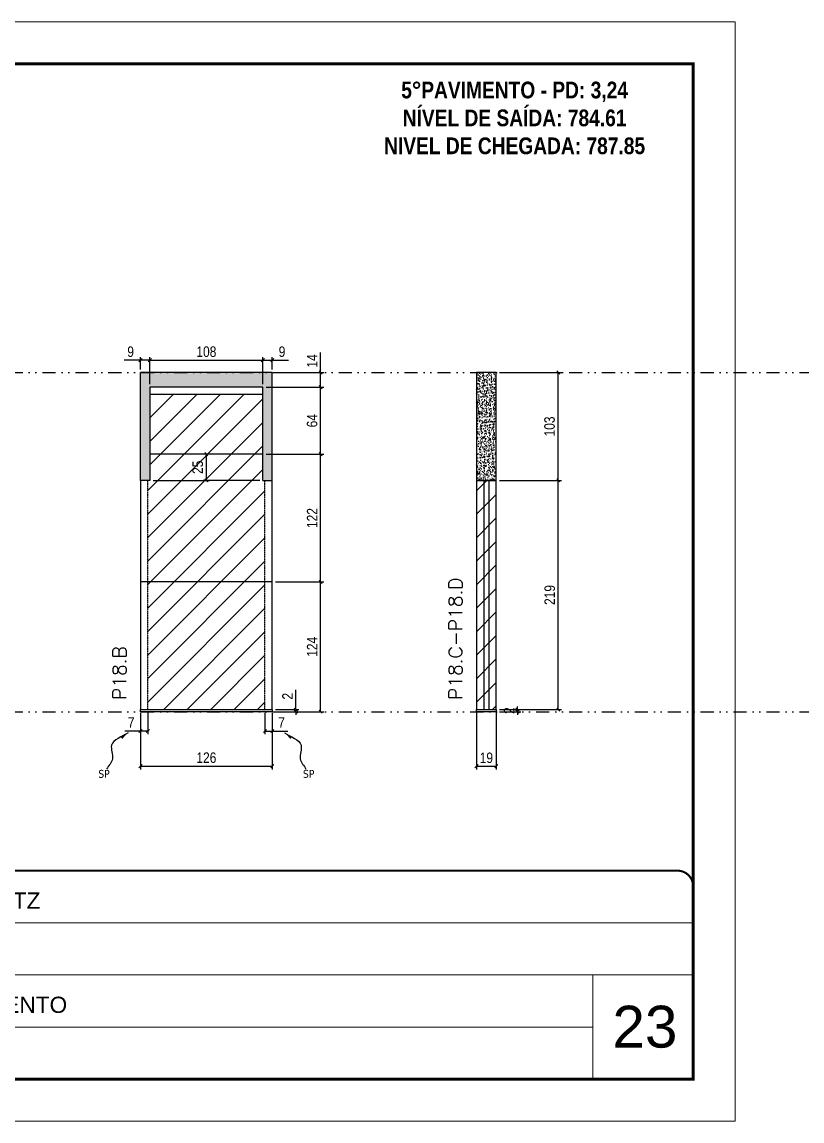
# Model space of a CAD drawing. Extents: x 13770 to 23315, y 867 to 16997.
# Drawn here: x 18373 to 19119, y 10056 to 11106 of the extents above; entities that cross this region are included whole.
import ezdxf

# ---------------------------------------------------------------- set-up
doc = ezdxf.new("R2010")
doc.units = 0
for name, pattern in [('CONTINUO', [0]), ('DASHED', [0.75, 0.5, -0.25]), ('DIVIDE2', [0.625, 0.25, -0.125, 0, -0.125, 0, -0.125]), ('HIDDEN', [0.375, 0.25, -0.125])]:
    doc.linetypes.add(name, pattern=pattern)
for name, color, linetype, lineweight in [('CARIMBO', 255, 'Continuous', 9), ('Folhas', 255, 'Continuous', 9), ('Hachura', 251, 'Continuous', 9), ('SARRAFO DE PRESSAO', 251, 'DASHED', 9), ('Texto Seção', 7, 'Continuous', 15)]:
    doc.layers.add(name, color=color, linetype=linetype, lineweight=lineweight)
for name, color, linetype in [('COTA', 241, 'Continuous'), ('NOMENCLATURA', 7, 'Continuous'), ('Nível', 160, 'Continuous'), ('Painéis', 200, 'Continuous'), ('SARR_2.2x7', 40, 'Continuous'), ('Sarrafo de Pressão', 42, 'HIDDEN'), ('texto', 7, 'Continuous')]:
    doc.layers.add(name, color=color, linetype=linetype)
doc.layers.add('FELIPE', color=2, linetype='Continuous', lineweight=13, plot=False)
doc.styles.add('ARIAL', font='arial.ttf')
doc.styles.add('COTA TECNICA', font='techl___.ttf', dxfattribs={"height": 10})
doc.styles.add('COTA TECNICA-50', font='techl___.ttf', dxfattribs={"height": 10})
doc.styles.add('REGUA-120', font='ROMANS.shx', dxfattribs={"height": 15})
doc.styles.add('ROMANC', font='techb___.ttf', dxfattribs={"height": 2.5})
doc.styles.get("Standard").update_dxf_attribs({"font": 'arial.ttf'})
doc.styles.add('Tecnologia', font='')
doc.styles.get('Tecnologia').set_extended_font_data('Forgotten Futurist')
doc.dimstyles.new('COTA PAINEL-50', dxfattribs={"dimtxt": 10, "dimasz": 3, "dimexe": 3, "dimexo": 3, "dimgap": 3, "dimtad": 1, "dimdec": 1, "dimzin": 12, "dimdsep": 46, "dimtxsty": 'COTA TECNICA-50', "dimblk1": 'OBLIQUE', "dimblk2": 'OBLIQUE', "dimsah": 1, "dimcen": 0.9, "dimclrd": 4, "dimclre": 4, "dimclrt": 240, "dimadec": 1, "dimazin": 3, "dimtfac": 1, "dimtdec": 1, "dimtmove": 0, "dimatfit": 3, "dimfxl": 1, "dimtolj": 1, "dimtzin": 12, "dimarcsym": 0})
doc.dimstyles.new('PAINEL', dxfattribs={"dimtxt": 10, "dimasz": 3, "dimexe": 3, "dimexo": 3, "dimgap": 3, "dimtad": 1, "dimdec": 1, "dimzin": 12, "dimdsep": 46, "dimtxsty": 'COTA TECNICA', "dimblk1": 'OBLIQUE', "dimblk2": 'OBLIQUE', "dimsah": 1, "dimcen": 0.9, "dimclrd": 4, "dimclre": 4, "dimclrt": 240, "dimadec": 1, "dimazin": 3, "dimtfac": 1, "dimtdec": 1, "dimtmove": 0, "dimatfit": 3, "dimfxl": 1, "dimtolj": 1, "dimtzin": 12, "dimarcsym": 0})
doc.dimstyles.get("Standard").update_dxf_attribs({"dimtxt": 0.18, "dimasz": 0.18, "dimexe": 0.18, "dimexo": 0.0625, "dimgap": 0.09, "dimtad": 0, "dimtih": 1, "dimtoh": 1, "dimdec": 4, "dimzin": 0, "dimdsep": 46, "dimtxsty": 'Standard', "dimcen": 0.09, "dimadec": 0, "dimazin": 0, "dimtfac": 1, "dimtdec": 4, "dimtofl": 0, "dimtmove": 0, "dimatfit": 3, "dimfxl": 1, "dimtolj": 1, "dimtzin": 0, "dimarcsym": 0})

# ---------------------------------------------------------------- blocks, each defined once
blk = doc.blocks.new('9999999999')
at = {"color": 30, "linetype": 'CONTINUO'}
for p, q in [((98564.6, 34230.2), (98564.6, 34429.4)), ((98564.6, 34379.6), (99584, 34379.6)), ((98564.6, 34329.8), (99488, 34329.8)), ((99584, 34329.8), (99488, 34329.8)), ((99488, 34329.8), (99488, 34230.2)), ((98564.6, 34280), (99488, 34280))]:
    blk.add_line(p, q, dxfattribs=at)
at = {"color": 30, "linetype": 'CONTINUO', "const_width": 2}
blk.add_lwpolyline([(99584, 34230.2), (99584, 34414.4, 0.414214), (99569, 34429.4), (98229, 34429.4, 0.414214), (98214, 34414.4), (98214, 34245.2, 0.414214), (98229, 34230.2), (99584, 34230.2)], format="xyb", dxfattribs=at)
at = {"layer": 'Folhas'}
blk.add_lwpolyline([(98139, 34190.2), (99624, 34190.2), (99624, 35240.2), (98139, 35240.2)], close=True, dxfattribs=at)
at = {"layer": 'Folhas', "color": 30, "const_width": 3}
blk.add_lwpolyline([(98214, 34230.2), (99584, 34230.2), (99584, 35200.2), (98214, 35200.2)], close=True, dxfattribs=at)
at = {"color": 7, "linetype": 'Continuous', "ltscale": 5, "style": 'ARIAL'}
for s, height, p in [('SCHWARTZ', 15.48, (98837.7, 34393.1)), ('GWT', 15.48, (98837.7, 34343.3)), ('5°PAVIMENTO', 15.483, (98837.7, 34293.5)), ('NOVA SISTEMAS CONSTRUTIVOS', 11.059, (98263.2, 34267.2)), ('PILARES', 15.48, (98837.7, 34243.7))]:
    blk.add_text(s, height=height, dxfattribs=at).set_placement(p)
at = {"layer": 'Folhas', "color": 7, "style": 'Tecnologia', "width": 1.5}
for s, p in [('CLIENTE:', (98573.7, 34397.2)), ('OBRA:', (98573.7, 34347.3)), ('PAVIMENTO:', (98573.7, 34297.5)), ('PROJETO:', (98573.7, 34247.7))]:
    blk.add_text(s, height=14, dxfattribs=at).set_placement(p)
blk = doc.blocks.new('_Oblique')
at = {"color": 0, "linetype": 'ByBlock', "lineweight": -2}
blk.add_line((-0.5, -0.5), (0.5, 0.5), dxfattribs=at)
blk = doc.blocks.new('*D406')
at = {"layer": 'COTA', "color": 4, "lineweight": -2, "transparency": 16777216}
for p, q in [((18807.4, 10445.7), (18807.4, 10391.6)), ((18826.4, 10445.7), (18826.4, 10391.6)), ((18807.4, 10394.6), (18826.4, 10394.6))]:
    blk.add_line(p, q, dxfattribs=at)
at = {"layer": 'Defpoints', "color": 0, "transparency": 16777216}
for p in [(18807.4, 10448.7), (18826.4, 10448.7), (18826.4, 10394.6)]:
    blk.add_point(p, dxfattribs=at)
at = {"layer": 'COTA', "color": 4, "lineweight": -2, "transparency": 16777216, "xscale": 3, "yscale": 3, "zscale": 3, "rotation": 180}
blk.add_blockref('_Oblique', (18807.4, 10394.6), dxfattribs=at)
at = {"layer": 'COTA', "color": 4, "lineweight": -2, "transparency": 16777216, "xscale": 3, "yscale": 3, "zscale": 3}
blk.add_blockref('_Oblique', (18826.4, 10394.6), dxfattribs=at)
at = {"layer": 'COTA', "color": 240, "transparency": 16777216, "insert": (18816.9, 10402.6), "char_height": 10, "attachment_point": 5, "style": 'COTA TECNICA'}
blk.add_mtext('\\A1;19', dxfattribs=at)
blk = doc.blocks.new('*D407')
at = {"layer": 'COTA', "color": 4, "lineweight": -2, "transparency": 16777216}
for p, q in [((18829.4, 10667.7), (18888.6, 10667.7)), ((18885.6, 10448.7), (18885.6, 10667.7)), ((18829.4, 10448.7), (18888.6, 10448.7))]:
    blk.add_line(p, q, dxfattribs=at)
at = {"layer": 'Defpoints', "color": 0, "transparency": 16777216}
for p in [(18826.4, 10667.7), (18885.6, 10667.7), (18826.4, 10448.7)]:
    blk.add_point(p, dxfattribs=at)
at = {"layer": 'COTA', "color": 4, "lineweight": -2, "transparency": 16777216, "xscale": 3, "yscale": 3, "zscale": 3}
for p, rotation in [((18885.6, 10667.7), 90), ((18885.6, 10448.7), 270)]:
    blk.add_blockref('_Oblique', p, dxfattribs=dict(at, rotation=rotation))
at = {"layer": 'COTA', "color": 240, "transparency": 16777216, "insert": (18877.5, 10558.2), "char_height": 10, "attachment_point": 5, "rotation": 90, "style": 'COTA TECNICA'}
blk.add_mtext('\\A1;219', dxfattribs=at)
blk = doc.blocks.new('*D408')
at = {"layer": 'COTA', "color": 4, "lineweight": -2, "transparency": 16777216}
for p, q in [((18829.4, 10448.7), (18849.7, 10448.7)), ((18846.7, 10448.7), (18846.7, 10451.7)), ((18846.7, 10446.7), (18846.7, 10448.7)), ((18829.4, 10446.7), (18849.7, 10446.7)), ((18846.7, 10446.7), (18846.7, 10443.7))]:
    blk.add_line(p, q, dxfattribs=at)
at = {"layer": 'Defpoints', "color": 0, "transparency": 16777216}
for p in [(18826.4, 10448.7), (18846.7, 10448.7), (18826.4, 10446.7)]:
    blk.add_point(p, dxfattribs=at)
at = {"layer": 'COTA', "color": 4, "lineweight": -2, "transparency": 16777216, "xscale": 3, "yscale": 3, "zscale": 3}
for p, rotation in [((18846.7, 10448.7), 270), ((18846.7, 10446.7), 90)]:
    blk.add_blockref('_Oblique', p, dxfattribs=dict(at, rotation=rotation))
at = {"layer": 'COTA', "color": 240, "transparency": 16777216, "insert": (18838.7, 10447.7), "char_height": 10, "attachment_point": 5, "rotation": 90, "style": 'COTA TECNICA-50'}
blk.add_mtext('\\A1;2', dxfattribs=at)
blk = doc.blocks.new('*D409')
at = {"layer": 'COTA', "color": 4, "lineweight": -2, "transparency": 16777216}
for p, q in [((18829.4, 10770.7), (18888.6, 10770.7)), ((18885.6, 10667.7), (18885.6, 10770.7)), ((18829.4, 10667.7), (18888.6, 10667.7))]:
    blk.add_line(p, q, dxfattribs=at)
at = {"layer": 'Defpoints', "color": 0, "transparency": 16777216}
for p in [(18826.4, 10770.7), (18885.6, 10770.7), (18826.4, 10667.7)]:
    blk.add_point(p, dxfattribs=at)
at = {"layer": 'COTA', "color": 4, "lineweight": -2, "transparency": 16777216, "xscale": 3, "yscale": 3, "zscale": 3}
for p, rotation in [((18885.6, 10770.7), 90), ((18885.6, 10667.7), 270)]:
    blk.add_blockref('_Oblique', p, dxfattribs=dict(at, rotation=rotation))
at = {"layer": 'COTA', "color": 240, "transparency": 16777216, "insert": (18877.3, 10719.2), "char_height": 10, "attachment_point": 5, "rotation": 90, "style": 'COTA TECNICA'}
blk.add_mtext('\\A1;103', dxfattribs=at)
blk = doc.blocks.new('*D1831')
at = {"layer": 'COTA', "color": 4, "lineweight": -2, "transparency": 16777216}
for p, q in [((18486.3, 10445.7), (18486.3, 10391.6)), ((18612.3, 10445.7), (18612.3, 10391.6)), ((18486.3, 10394.6), (18612.3, 10394.6))]:
    blk.add_line(p, q, dxfattribs=at)
at = {"layer": 'Defpoints', "color": 0, "transparency": 16777216}
for p in [(18486.3, 10448.7), (18612.3, 10448.7), (18612.3, 10394.6)]:
    blk.add_point(p, dxfattribs=at)
at = {"layer": 'COTA', "color": 4, "lineweight": -2, "transparency": 16777216, "xscale": 3, "yscale": 3, "zscale": 3, "rotation": 180}
blk.add_blockref('_Oblique', (18486.3, 10394.6), dxfattribs=at)
at = {"layer": 'COTA', "color": 4, "lineweight": -2, "transparency": 16777216, "xscale": 3, "yscale": 3, "zscale": 3}
blk.add_blockref('_Oblique', (18612.3, 10394.6), dxfattribs=at)
at = {"layer": 'COTA', "color": 240, "transparency": 16777216, "insert": (18549.3, 10402.7), "char_height": 10, "attachment_point": 5, "style": 'COTA TECNICA'}
blk.add_mtext('\\A1;126', dxfattribs=at)
blk = doc.blocks.new('*D1832')
at = {"layer": 'COTA', "color": 4, "lineweight": -2, "transparency": 16777216}
for p, q in [((18615.3, 10570.7), (18661.5, 10570.7)), ((18658.5, 10446.7), (18658.5, 10570.7)), ((18615.3, 10446.7), (18661.5, 10446.7))]:
    blk.add_line(p, q, dxfattribs=at)
at = {"layer": 'Defpoints', "color": 0, "transparency": 16777216}
for p in [(18612.3, 10570.7), (18658.5, 10570.7), (18612.3, 10446.7)]:
    blk.add_point(p, dxfattribs=at)
at = {"layer": 'COTA', "color": 4, "lineweight": -2, "transparency": 16777216, "xscale": 3, "yscale": 3, "zscale": 3}
for p, rotation in [((18658.5, 10570.7), 90), ((18658.5, 10446.7), 270)]:
    blk.add_blockref('_Oblique', p, dxfattribs=dict(at, rotation=rotation))
at = {"layer": 'COTA', "color": 240, "transparency": 16777216, "insert": (18650.4, 10508.7), "char_height": 10, "attachment_point": 5, "rotation": 90, "style": 'COTA TECNICA-50'}
blk.add_mtext('\\A1;124', dxfattribs=at)
blk = doc.blocks.new('*D1833')
at = {"layer": 'COTA', "color": 4, "lineweight": -2, "transparency": 16777216}
for p, q in [((18634.8, 10448.7), (18634.8, 10467.5)), ((18615.3, 10448.7), (18637.8, 10448.7)), ((18634.8, 10446.7), (18634.8, 10448.7)), ((18615.3, 10446.7), (18637.8, 10446.7)), ((18634.8, 10446.7), (18634.8, 10443.7))]:
    blk.add_line(p, q, dxfattribs=at)
at = {"layer": 'Defpoints', "color": 0, "transparency": 16777216}
for p in [(18612.3, 10448.7), (18612.3, 10446.7), (18634.8, 10446.7)]:
    blk.add_point(p, dxfattribs=at)
at = {"layer": 'COTA', "color": 4, "lineweight": -2, "transparency": 16777216, "xscale": 3, "yscale": 3, "zscale": 3}
for p, rotation in [((18634.8, 10448.7), 270), ((18634.8, 10446.7), 90)]:
    blk.add_blockref('_Oblique', p, dxfattribs=dict(at, rotation=rotation))
at = {"layer": 'COTA', "color": 240, "transparency": 16777216, "insert": (18626.8, 10461.5), "char_height": 10, "attachment_point": 5, "rotation": 90, "style": 'COTA TECNICA-50'}
blk.add_mtext('\\A1;2', dxfattribs=at)
blk = doc.blocks.new('*D1834')
at = {"layer": 'COTA', "color": 4, "lineweight": -2, "transparency": 16777216}
for p, q in [((18486.3, 10443.7), (18486.3, 10425.2)), ((18493.3, 10445.7), (18493.3, 10425.2)), ((18486.3, 10428.2), (18471.5, 10428.2)), ((18493.3, 10428.2), (18486.3, 10428.2))]:
    blk.add_line(p, q, dxfattribs=at)
at = {"layer": 'Defpoints', "color": 0, "transparency": 16777216}
for p in [(18493.3, 10448.7), (18486.3, 10446.7), (18486.3, 10428.2)]:
    blk.add_point(p, dxfattribs=at)
at = {"layer": 'COTA', "color": 4, "lineweight": -2, "transparency": 16777216, "xscale": 3, "yscale": 3, "zscale": 3, "rotation": 180}
blk.add_blockref('_Oblique', (18486.3, 10428.2), dxfattribs=at)
at = {"layer": 'COTA', "color": 4, "lineweight": -2, "transparency": 16777216, "xscale": 3, "yscale": 3, "zscale": 3}
blk.add_blockref('_Oblique', (18493.3, 10428.2), dxfattribs=at)
at = {"layer": 'COTA', "color": 240, "transparency": 16777216, "insert": (18477.4, 10436.3), "char_height": 10, "attachment_point": 5, "style": 'COTA TECNICA-50'}
blk.add_mtext('\\A1;7', dxfattribs=at)
blk = doc.blocks.new('*D1835')
at = {"layer": 'COTA', "color": 4, "lineweight": -2, "transparency": 16777216}
for p, q in [((18605.3, 10445.7), (18605.3, 10425.2)), ((18612.3, 10443.7), (18612.3, 10425.2)), ((18605.3, 10428.2), (18612.3, 10428.2)), ((18612.3, 10428.2), (18627, 10428.2))]:
    blk.add_line(p, q, dxfattribs=at)
at = {"layer": 'Defpoints', "color": 0, "transparency": 16777216}
for p in [(18605.3, 10448.7), (18612.3, 10446.7), (18612.3, 10428.2)]:
    blk.add_point(p, dxfattribs=at)
at = {"layer": 'COTA', "color": 4, "lineweight": -2, "transparency": 16777216, "xscale": 3, "yscale": 3, "zscale": 3, "rotation": 180}
blk.add_blockref('_Oblique', (18605.3, 10428.2), dxfattribs=at)
at = {"layer": 'COTA', "color": 4, "lineweight": -2, "transparency": 16777216, "xscale": 3, "yscale": 3, "zscale": 3}
blk.add_blockref('_Oblique', (18612.3, 10428.2), dxfattribs=at)
at = {"layer": 'COTA', "color": 240, "transparency": 16777216, "insert": (18621.1, 10436.3), "char_height": 10, "attachment_point": 5, "style": 'COTA TECNICA-50'}
blk.add_mtext('\\A1;7', dxfattribs=at)
blk = doc.blocks.new('*D1844')
at = {"layer": 'COTA', "color": 4, "lineweight": -2, "transparency": 16777216}
for p, q in [((18606.3, 10692.7), (18661.5, 10692.7)), ((18658.5, 10570.7), (18658.5, 10692.7)), ((18615.3, 10570.7), (18661.5, 10570.7))]:
    blk.add_line(p, q, dxfattribs=at)
at = {"layer": 'Defpoints', "color": 0, "transparency": 16777216}
for p in [(18603.3, 10692.7), (18658.5, 10692.7), (18612.3, 10570.7)]:
    blk.add_point(p, dxfattribs=at)
at = {"layer": 'COTA', "color": 4, "lineweight": -2, "transparency": 16777216, "xscale": 3, "yscale": 3, "zscale": 3}
for p, rotation in [((18658.5, 10692.7), 90), ((18658.5, 10570.7), 270)]:
    blk.add_blockref('_Oblique', p, dxfattribs=dict(at, rotation=rotation))
at = {"layer": 'COTA', "color": 240, "transparency": 16777216, "insert": (18650.4, 10631.7), "char_height": 10, "attachment_point": 5, "rotation": 90, "style": 'COTA TECNICA'}
blk.add_mtext('\\A1;122', dxfattribs=at)
blk = doc.blocks.new('*D1845')
at = {"layer": 'COTA', "color": 4, "lineweight": -2, "transparency": 16777216}
for p, q in [((18549.3, 10667.7), (18549.3, 10692.7)), ((18498.3, 10667.7), (18552.3, 10667.7))]:
    blk.add_line(p, q, dxfattribs=at)
at = {"layer": 'Defpoints', "color": 0, "transparency": 16777216}
for p in [(18549.3, 10692.7), (18549.3, 10692.7), (18495.3, 10667.7)]:
    blk.add_point(p, dxfattribs=at)
at = {"layer": 'COTA', "color": 4, "lineweight": -2, "transparency": 16777216, "xscale": 3, "yscale": 3, "zscale": 3}
for p, rotation in [((18549.3, 10692.7), 90), ((18549.3, 10667.7), 270)]:
    blk.add_blockref('_Oblique', p, dxfattribs=dict(at, rotation=rotation))
at = {"layer": 'COTA', "color": 240, "transparency": 16777216, "insert": (18541.1, 10680.2), "char_height": 10, "attachment_point": 5, "rotation": 90, "style": 'COTA TECNICA'}
blk.add_mtext('\\A1;25', dxfattribs=at)
blk = doc.blocks.new('*D1846')
at = {"layer": 'COTA', "color": 4, "lineweight": -2, "transparency": 16777216}
for p, q in [((18549.3, 10667.7), (18549.3, 10692.7)), ((18600.3, 10667.7), (18546.3, 10667.7))]:
    blk.add_line(p, q, dxfattribs=at)
at = {"layer": 'Defpoints', "color": 0, "transparency": 16777216}
for p in [(18549.3, 10692.7), (18549.3, 10692.7), (18603.3, 10667.7)]:
    blk.add_point(p, dxfattribs=at)
at = {"layer": 'COTA', "color": 4, "lineweight": -2, "transparency": 16777216, "xscale": 3, "yscale": 3, "zscale": 3}
for p, rotation in [((18549.3, 10692.7), 90), ((18549.3, 10667.7), 270)]:
    blk.add_blockref('_Oblique', p, dxfattribs=dict(at, rotation=rotation))
at = {"layer": 'COTA', "color": 240, "transparency": 16777216, "insert": (18541.1, 10680.2), "char_height": 10, "attachment_point": 5, "rotation": 90, "style": 'COTA TECNICA'}
blk.add_mtext('\\A1;25', dxfattribs=at)
blk = doc.blocks.new('*D1849')
at = {"layer": 'COTA', "color": 4, "lineweight": -2, "transparency": 16777216}
for p, q in [((18486.3, 10773.7), (18486.3, 10785.5)), ((18495.3, 10759.7), (18495.3, 10785.5)), ((18486.3, 10782.5), (18470.6, 10782.5)), ((18495.3, 10782.5), (18486.3, 10782.5))]:
    blk.add_line(p, q, dxfattribs=at)
at = {"layer": 'Defpoints', "color": 0, "transparency": 16777216}
for p in [(18486.3, 10782.5), (18486.3, 10770.7), (18495.3, 10756.7)]:
    blk.add_point(p, dxfattribs=at)
at = {"layer": 'COTA', "color": 4, "lineweight": -2, "transparency": 16777216, "xscale": 3, "yscale": 3, "zscale": 3, "rotation": 180}
blk.add_blockref('_Oblique', (18486.3, 10782.5), dxfattribs=at)
at = {"layer": 'COTA', "color": 4, "lineweight": -2, "transparency": 16777216, "xscale": 3, "yscale": 3, "zscale": 3}
blk.add_blockref('_Oblique', (18495.3, 10782.5), dxfattribs=at)
at = {"layer": 'COTA', "color": 240, "transparency": 16777216, "insert": (18476.9, 10790.6), "char_height": 10, "attachment_point": 5, "style": 'COTA TECNICA'}
blk.add_mtext('\\A1;9', dxfattribs=at)
blk = doc.blocks.new('*D1850')
at = {"layer": 'COTA', "color": 4, "lineweight": -2, "transparency": 16777216}
for p, q in [((18495.3, 10759.7), (18495.3, 10785.5)), ((18603.3, 10759.7), (18603.3, 10785.5)), ((18495.3, 10782.5), (18603.3, 10782.5))]:
    blk.add_line(p, q, dxfattribs=at)
at = {"layer": 'Defpoints', "color": 0, "transparency": 16777216}
for p in [(18603.3, 10782.5), (18495.3, 10756.7), (18603.3, 10756.7)]:
    blk.add_point(p, dxfattribs=at)
at = {"layer": 'COTA', "color": 4, "lineweight": -2, "transparency": 16777216, "xscale": 3, "yscale": 3, "zscale": 3, "rotation": 180}
blk.add_blockref('_Oblique', (18495.3, 10782.5), dxfattribs=at)
at = {"layer": 'COTA', "color": 4, "lineweight": -2, "transparency": 16777216, "xscale": 3, "yscale": 3, "zscale": 3}
blk.add_blockref('_Oblique', (18603.3, 10782.5), dxfattribs=at)
at = {"layer": 'COTA', "color": 240, "transparency": 16777216, "insert": (18549.3, 10790.6), "char_height": 10, "attachment_point": 5, "style": 'COTA TECNICA'}
blk.add_mtext('\\A1;108', dxfattribs=at)
blk = doc.blocks.new('*D1851')
at = {"layer": 'COTA', "color": 4, "lineweight": -2, "transparency": 16777216}
for p, q in [((18603.3, 10759.7), (18603.3, 10785.5)), ((18612.3, 10773.7), (18612.3, 10785.5)), ((18603.3, 10782.5), (18612.3, 10782.5)), ((18612.3, 10782.5), (18627.9, 10782.5))]:
    blk.add_line(p, q, dxfattribs=at)
at = {"layer": 'Defpoints', "color": 0, "transparency": 16777216}
for p in [(18612.3, 10782.5), (18612.3, 10770.7), (18603.3, 10756.7)]:
    blk.add_point(p, dxfattribs=at)
at = {"layer": 'COTA', "color": 4, "lineweight": -2, "transparency": 16777216, "xscale": 3, "yscale": 3, "zscale": 3, "rotation": 180}
blk.add_blockref('_Oblique', (18603.3, 10782.5), dxfattribs=at)
at = {"layer": 'COTA', "color": 4, "lineweight": -2, "transparency": 16777216, "xscale": 3, "yscale": 3, "zscale": 3}
blk.add_blockref('_Oblique', (18612.3, 10782.5), dxfattribs=at)
at = {"layer": 'COTA', "color": 240, "transparency": 16777216, "insert": (18621.6, 10790.6), "char_height": 10, "attachment_point": 5, "style": 'COTA TECNICA'}
blk.add_mtext('\\A1;9', dxfattribs=at)
blk = doc.blocks.new('*D1855')
at = {"layer": 'Defpoints', "color": 0, "transparency": 16777216}
for p in [(18603.3, 10756.7), (18658.5, 10756.7), (18603.3, 10692.7)]:
    blk.add_point(p, dxfattribs=at)
at = {"layer": 'FELIPE', "color": 4, "lineweight": -2, "transparency": 16777216}
for p, q in [((18606.3, 10756.7), (18661.5, 10756.7)), ((18658.5, 10692.7), (18658.5, 10756.7)), ((18606.3, 10692.7), (18661.5, 10692.7))]:
    blk.add_line(p, q, dxfattribs=at)
at = {"layer": 'FELIPE', "color": 4, "lineweight": -2, "transparency": 16777216, "xscale": 3, "yscale": 3, "zscale": 3}
for p, rotation in [((18658.5, 10756.7), 90), ((18658.5, 10692.7), 270)]:
    blk.add_blockref('_Oblique', p, dxfattribs=dict(at, rotation=rotation))
at = {"layer": 'FELIPE', "color": 240, "transparency": 16777216, "insert": (18650.4, 10724.7), "char_height": 10, "attachment_point": 5, "rotation": 90, "style": 'COTA TECNICA'}
blk.add_mtext('\\A1;64', dxfattribs=at)
blk = doc.blocks.new('*D1856')
at = {"layer": 'Defpoints', "color": 0, "transparency": 16777216}
for p in [(18612.3, 10770.7), (18658.5, 10770.7), (18603.3, 10756.7)]:
    blk.add_point(p, dxfattribs=at)
at = {"layer": 'FELIPE', "color": 4, "lineweight": -2, "transparency": 16777216}
for p, q in [((18658.5, 10770.7), (18658.5, 10789.8)), ((18615.3, 10770.7), (18661.5, 10770.7)), ((18658.5, 10756.7), (18658.5, 10770.7)), ((18606.3, 10756.7), (18661.5, 10756.7))]:
    blk.add_line(p, q, dxfattribs=at)
at = {"layer": 'FELIPE', "color": 4, "lineweight": -2, "transparency": 16777216, "xscale": 3, "yscale": 3, "zscale": 3}
for p, rotation in [((18658.5, 10770.7), 90), ((18658.5, 10756.7), 270)]:
    blk.add_blockref('_Oblique', p, dxfattribs=dict(at, rotation=rotation))
at = {"layer": 'FELIPE', "color": 240, "transparency": 16777216, "insert": (18650.4, 10781.8), "char_height": 10, "attachment_point": 5, "rotation": 90, "style": 'COTA TECNICA'}
blk.add_mtext('\\A1;14', dxfattribs=at)

msp = doc.modelspace()

# ---------------------------------------------------------------- hatches: boundary and pattern name
at = {"layer": 'COTA'}
h = msp.add_hatch(dxfattribs=at)
h.set_pattern_fill('AR-CONC', color=256, scale=0.03)
h.paths.add_polyline_path([(18603.26, 10667.73), (18612.26, 10667.73), (18612.26, 10770.73), (18486.26, 10770.73), (18486.26, 10667.73), (18495.26, 10667.73), (18495.26, 10756.73), (18603.26, 10756.73)])
h = msp.add_hatch(dxfattribs=at)
h.set_pattern_fill('AR-CONC', color=256, scale=0.03)
h.set_pattern_definition([(50, (1542.0404, -4625.3004), (5.4655401, -0.4781726), [0.5715, -6.2865]), (355, (1542.0404, -4625.3004), (-1.0573026, 5.7317054), [0.4572, -5.0292175]), (100.451445, (1542.496, -4625.3403), (4.4082374, 5.2535326), [0.4857003, -5.3427073]), (46.1842, (1542.0404, -4623.7764), (8.1323712, -1.2612698), [0.85725, -9.42975]), (96.635558, (1542.718, -4623.8815), (7.122124, 7.4227837), [0.7285507, -8.0140682]), (351.18415, (1542.04, -4623.7764), (7.122124, 7.4227837), [0.685799, -7.543792]), (21, (1542.8024, -4624.1574), (4.5484317, -3.06795595), [0.5715, -6.2865]), (326, (1542.8024, -4624.1574), (1.8540609, 5.525639), [0.4572, -5.0292]), (71.451445, (1543.1814, -4624.413), (6.4024926, 2.4576831), [0.4857003, -5.3426981]), (37.5, (1542.0404, -4625.3004), (0.0926581, 2.53665117), [0, -4.96824, 0, -5.1054, 0, -5.04825]), (7.5, (1542.0404, -4625.3004), (2.00458988, 3.00541724), [0, -2.91084, 0, -4.85394, 0, -1.92405]), (327.5, (1540.3411, -4625.3004), (4.06771786, -0.17186232), [0, -1.905, 0, -5.9436, 0, -7.8867]), (317.5, (1539.579, -4625.3004), (4.44387544, 0.76279473), [0, -2.4765, 0, -3.94716, 0, -5.6007])])
h.paths.add_polyline_path([(18826.37, 10770.73), (18807.37, 10770.73), (18807.37, 10667.73), (18826.37, 10667.73)])
at = {"layer": 'Hachura', "linetype": 'ByBlock'}
h = msp.add_hatch(dxfattribs=at)
h.set_pattern_fill('ANSI31', color=256, scale=5)
h.paths.add_polyline_path([(18493.26, 10570.73), (18493.26, 10448.73), (18605.26, 10448.73), (18605.26, 10570.73)])
h.paths.add_polyline_path([(18493.26, 10570.73), (18605.26, 10570.73), (18605.26, 10667.73), (18603.26, 10667.73), (18603.26, 10692.73), (18495.26, 10692.73), (18495.26, 10667.73), (18493.26, 10667.73)])
h.paths.add_polyline_path([(18495.26, 10749.73), (18495.26, 10692.73), (18603.26, 10692.73), (18603.26, 10749.73)])
h = msp.add_hatch(dxfattribs=at)
h.set_pattern_fill('ANSI31', color=256, scale=5)
h.paths.add_polyline_path([(18826.37, 10667.73), (18819.37, 10667.73), (18819.37, 10448.73), (18826.37, 10448.73)])
h.paths.add_polyline_path([(18819.37, 10667.73), (18814.37, 10667.73), (18814.37, 10448.73), (18819.37, 10448.73)])
h.paths.add_polyline_path([(18814.37, 10667.73), (18807.37, 10667.73), (18807.37, 10448.73), (18814.37, 10448.73)])

# ---------------------------------------------------------------- linework, layer by layer
at = {"layer": 'COTA'}
for p, q in [((18612.26, 10770.73), (18486.26, 10770.73)), ((18486.26, 10667.73), (18486.26, 10770.73)), ((18612.26, 10667.73), (18612.26, 10770.73))]:
    msp.add_line(p, q, dxfattribs=at)
at = {"layer": 'COTA', "linetype": 'ByBlock'}
msp.add_lwpolyline([(18807.37, 10667.73), (18826.37, 10667.73), (18826.37, 10770.73), (18807.37, 10770.73)], close=True, dxfattribs=at)
at = {"layer": 'Nível', "color": 4, "linetype": 'DIVIDE2', "ltscale": 50}
for p, q in [((13769.54, 10770.73), (21112.79, 10770.73)), ((13769.54, 10446.73), (21112.79, 10446.73))]:
    msp.add_line(p, q, dxfattribs=at)
at = {"layer": 'Painéis'}
for p, q in [((18495.26, 10756.73), (18495.26, 10667.73)), ((18603.26, 10756.73), (18495.26, 10756.73)), ((18603.26, 10667.73), (18603.26, 10756.73)), ((18603.26, 10692.73), (18495.26, 10692.73)), ((18486.26, 10667.73), (18486.26, 10448.73)), ((18495.26, 10667.73), (18486.26, 10667.73)), ((18603.26, 10667.73), (18612.26, 10667.73)), ((18612.26, 10448.73), (18612.26, 10667.73)), ((18612.26, 10570.73), (18486.26, 10570.73)), ((18486.26, 10448.73), (18612.26, 10448.73))]:
    msp.add_line(p, q, dxfattribs=at)
for points in [[(18807.37, 10448.73), (18826.37, 10448.73), (18826.37, 10667.73), (18807.37, 10667.73)], [(18486.26, 10448.73), (18612.26, 10448.73), (18612.26, 10446.73), (18486.26, 10446.73)], [(18807.37, 10448.73), (18826.37, 10448.73), (18826.37, 10446.73), (18807.37, 10446.73)]]:
    msp.add_lwpolyline(points, close=True, dxfattribs=at)
at = {"layer": 'SARR_2.2x7'}
for p, q in [((18603.26, 10749.73), (18495.26, 10749.73)), ((18814.37, 10667.73), (18814.37, 10448.73)), ((18819.37, 10667.73), (18819.37, 10448.73))]:
    msp.add_line(p, q, dxfattribs=at)
at = {"layer": 'Sarrafo de Pressão'}
for p, q in [((18493.26, 10570.73), (18493.26, 10667.73)), ((18605.26, 10570.73), (18605.26, 10667.73)), ((18493.26, 10448.73), (18493.26, 10570.73)), ((18605.26, 10448.73), (18605.26, 10570.73))]:
    msp.add_line(p, q, dxfattribs=at)

# ---------------------------------------------------------------- block references
at = {"layer": 'SARRAFO DE PRESSAO', "color": 6, "linetype": 'ByBlock'}
msp.add_blockref('9999999999', (-80569.48, -24134.56), dxfattribs=at)

# ---------------------------------------------------------------- texts
at = {"layer": 'CARIMBO', "style": 'ARIAL'}
msp.add_text('23', height=40, dxfattribs=at).set_placement((18937.36, 10125.79))
at = {"layer": 'NOMENCLATURA', "color": 2, "insert": (18843.88, 11048.67), "char_height": 16, "attachment_point": 2, "style": 'ROMANC'}
msp.add_mtext_dynamic_manual_height_columns('5°PAVIMENTO - PD: 3,24\\PNÍVEL DE SAÍDA: 784.61\\PNIVEL DE CHEGADA: 787.85', width=376.0554, gutter_width=1, heights=[0], dxfattribs=at)
at = {"layer": 'texto', "color": 0, "char_height": 7.5, "attachment_point": 5}
for insert in [(18451.48, 10387.24), (18647.03, 10387.24)]:
    msp.add_mtext('{\\fTahoma|b0|i0|c0|p34;\\C4;SP}', dxfattribs=dict(at, insert=insert))
at = {"layer": 'Texto Seção', "char_height": 13, "width": 285.3299, "attachment_point": 7, "rotation": 90, "style": 'REGUA-120'}
for s, insert in [('P18.C-P18.D', (18793.9, 10457.98)), ('\\pxt2;P18.B', (18472.79, 10457.98))]:
    msp.add_mtext(s, dxfattribs=dict(at, insert=insert))

# ---------------------------------------------------------------- dimensions: what is measured, and where the dimension line sits
at = {"layer": 'COTA'}
for base, p1, p2, dimstyle, picture, middle in [((18486.26, 10782.52), (18495.26, 10756.73), (18486.26, 10770.73), 'PAINEL', '*D1849', (18476.92, 10790.61)), ((18603.26, 10782.52), (18495.26, 10756.73), (18603.26, 10756.73), 'PAINEL', '*D1850', (18549.26, 10790.65)), ((18612.26, 10782.52), (18603.26, 10756.73), (18612.26, 10770.73), 'PAINEL', '*D1851', (18621.59, 10790.61)), ((18612.26, 10428.22), (18605.26, 10448.73), (18612.26, 10446.73), 'COTA PAINEL-50', '*D1835', (18621.12, 10436.29))]:
    dim = msp.add_linear_dim(base=base, p1=p1, p2=p2, dimstyle=dimstyle, dxfattribs=at)
    dim.commit()
    dim.dimension.update_dxf_attribs({"geometry": picture, "text_midpoint": middle})
for base, p1, p2, angle, dimstyle, picture, middle in [((18885.55, 10770.73), (18826.37, 10667.73), (18826.37, 10770.73), 90, 'PAINEL', '*D409', (18877.33, 10719.23)), ((18549.26, 10692.73), (18495.26, 10667.73), (18549.26, 10692.73), 90, 'PAINEL', '*D1845', (18541.15, 10680.23)), ((18549.26, 10692.73), (18603.26, 10667.73), (18549.26, 10692.73), 90, 'PAINEL', '*D1846', (18541.15, 10680.23)), ((18658.5, 10692.73), (18612.26, 10570.73), (18603.26, 10692.73), 90, 'PAINEL', '*D1844', (18650.44, 10631.73)), ((18658.5, 10570.73), (18612.26, 10446.73), (18612.26, 10570.73), 90, 'COTA PAINEL-50', '*D1832', (18650.42, 10508.73)), ((18486.26, 10428.22), (18493.26, 10448.73), (18486.26, 10446.73), 180, 'COTA PAINEL-50', '*D1834', (18477.39, 10436.29))]:
    dim = msp.add_linear_dim(base=base, p1=p1, p2=p2, angle=angle, dimstyle=dimstyle, dxfattribs=at)
    dim.commit()
    dim.dimension.update_dxf_attribs({"geometry": picture, "text_midpoint": middle})
dim = msp.add_linear_dim(base=(18885.55, 10667.73), p1=(18826.37, 10448.73), p2=(18826.37, 10667.73), angle=90, dimstyle='PAINEL', override={"dimarcsym": 2}, dxfattribs=at)
dim.commit()
dim.dimension.update_dxf_attribs({"geometry": '*D407', "text_midpoint": (18877.46, 10558.23)})
for base, p1, p2, picture, middle in [((18634.78, 10446.73), (18612.26, 10448.73), (18612.26, 10446.73), '*D1833', (18634.78, 10461.47)), ((18846.72, 10448.73), (18826.37, 10446.73), (18826.37, 10448.73), '*D408', (18846.72, 10447.73))]:
    dim = msp.add_linear_dim(base=base, p1=p1, p2=p2, angle=90, dimstyle='COTA PAINEL-50', dxfattribs=at)
    dim.commit()
    dim.dimension.update_dxf_attribs({"geometry": picture, "text_midpoint": middle, "dimtype": 160})
for base, p1, p2, picture, middle in [((18612.26, 10394.55), (18486.26, 10448.73), (18612.26, 10448.73), '*D1831', (18549.26, 10402.65)), ((18826.37, 10394.55), (18807.37, 10448.73), (18826.37, 10448.73), '*D406', (18816.87, 10402.64))]:
    dim = msp.add_linear_dim(base=base, p1=p1, p2=p2, dimstyle='PAINEL', override={"dimarcsym": 2}, dxfattribs=at)
    dim.commit()
    dim.dimension.update_dxf_attribs({"geometry": picture, "text_midpoint": middle})
at = {"layer": 'FELIPE'}
for base, p1, p2, picture, middle in [((18658.5, 10770.73), (18603.26, 10756.73), (18612.26, 10770.73), '*D1856', (18650.42, 10781.79)), ((18658.5, 10756.73), (18603.26, 10692.73), (18603.26, 10756.73), '*D1855', (18650.39, 10724.73))]:
    dim = msp.add_linear_dim(base=base, p1=p1, p2=p2, angle=90, dimstyle='PAINEL', dxfattribs=at)
    dim.commit()
    dim.dimension.update_dxf_attribs({"geometry": picture, "text_midpoint": middle})

# ---------------------------------------------------------------- leaders
at = {"layer": 'COTA', "path_type": 1}
for points in [[(18474.43, 10426.55), (18458.64, 10414.71), (18459.57, 10401.71), (18454.01, 10391.92)], [(18624.09, 10426.55), (18639.87, 10414.71), (18638.95, 10401.71), (18644.5, 10391.92)]]:
    msp.add_leader(points, dimstyle='Standard', override={"dimasz": 8}, dxfattribs=at)

doc.saveas('drawing.dxf')
